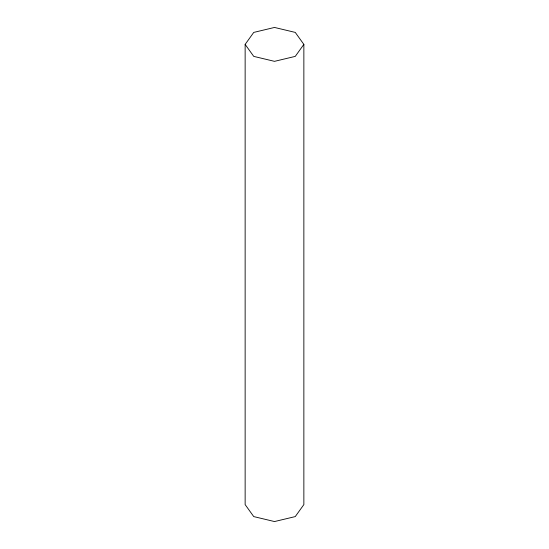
<?xml version="1.0" encoding="UTF-8"?>
<svg xmlns="http://www.w3.org/2000/svg" width="549" height="549" viewBox="0 0 549 549"><rect width="100%" height="100%" fill="white"/><g stroke="black" fill="none" stroke-linecap="round" stroke-linejoin="round"><path stroke-width="0.82" d="M245.142 44.4L253.741 32.412L274.5 27.45L295.259 32.412L303.858 44.4L303.858 504.6L295.259 516.588L274.5 521.55L253.741 516.588L245.142 504.6L245.142 44.4L253.741 56.382L274.5 61.344L295.259 56.382L303.858 44.4"/></g></svg>
